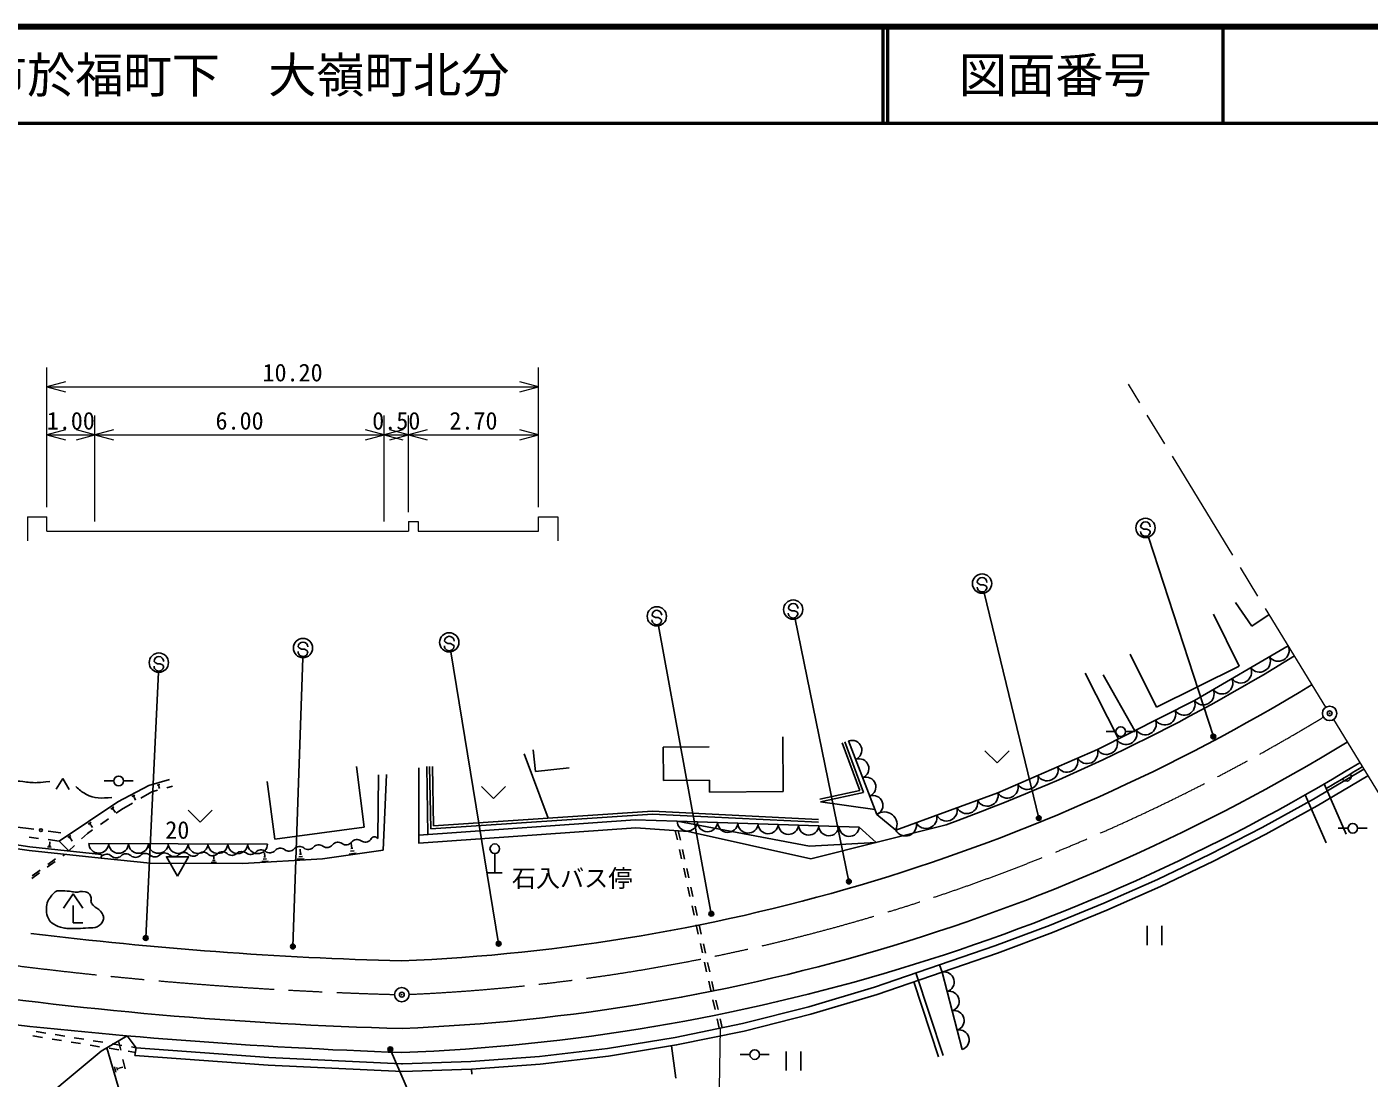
# Model space of a CAD drawing. Units: millimetres, scale not verified, with parts at other scales. Extents: x 40000 to 680000, y 20000 to 380000.
# Drawn here: x 419995 to 559181, y 270949 to 380000 of the extents above; entities that cross this region are included whole.
import ezdxf
from ezdxf.enums import TextEntityAlignment as Align

# ---------------------------------------------------------------- set-up
doc = ezdxf.new("R2010")
doc.units = ezdxf.units.MM
doc.header["$LTSCALE"] = 1000
doc.header["$PDMODE"] = 32
doc.header["$PDSIZE"] = 500
doc.linetypes.add('CHAIN', pattern=[18.5, 12, -1.5, 3.5, -1.5])
for name, color, linetype, lineweight in [('S-BGD', 7, 'Continuous', 25), ('S-BMK', 2, 'CHAIN', 13), ('S-BMK-SRVR', 3, 'Continuous', 25), ('S-STR-HTXT', 7, 'Continuous', 13), ('S-STR-STRC', 7, 'Continuous', 25), ('S-TTL', 2, 'Continuous', 140), ('S-TTL-LINE', 7, 'Continuous', 50)]:
    doc.layers.add(name, color=color, linetype=linetype, lineweight=lineweight)
doc.layers.add('S-OTRS', color=6, linetype='Continuous')
doc.layers.add('S-TTL-TXT', color=7, linetype='Continuous')
doc.styles.add('ＭＳ ゴシック', font='')
doc.styles.get('ＭＳ ゴシック').set_extended_font_data('MS Gothic')

msp = doc.modelspace()

# ---------------------------------------------------------------- linework, layer by layer
at = {"layer": 'S-BGD'}
for p, q in [((547005, 317823), (545329, 320304)), ((545701, 313675), (543032, 319066)), ((548813, 319045), (547005, 317823)), ((537120, 309426), (534397, 314926)), ((537120, 309426), (545701, 313675)), ((533181, 306137), (529733, 312941)), ((534873, 306992), (531586, 312776)), ((498423, 300688), (498370, 306359)), ((531923, 306893), (532923, 306893)), ((533923, 306893), (534923, 306893)), ((472731, 302766), (472495, 305016)), ((490750, 305325), (485976, 305281)), ((486008, 301808), (485976, 305281)), ((506361, 300801), (504541, 305730)), ((506762, 300581), (504822, 305834)), ((519347, 304896), (520597, 303646)), ((521847, 304896), (520597, 303646)), ((474059, 297915), (471555, 304592)), ((454986, 296967), (454161, 303269)), ((456475, 302421), (456381, 295804)), ((461467, 303264), (461566, 296229)), ((461743, 303280), (461880, 296794)), ((462043, 303286), (462174, 297115)), ((472731, 302766), (476216, 303131)), ((423052, 300925), (423744, 302026)), ((423744, 302026), (424380, 300892)), ((428015, 301777), (429015, 301777)), ((430015, 301777), (431015, 301777)), ((432939, 300653), (431801, 299989)), ((433531, 300816), (432939, 300653)), ((433505, 301346), (433771, 301422)), ((433599, 301270), (433732, 301308)), ((433659, 301184), (433726, 301203)), ((433693, 301194), (433747, 301004)), ((435088, 301243), (434496, 301081)), ((445699, 295751), (444916, 301731)), ((467136, 301194), (468386, 299944)), ((469636, 301194), (468386, 299944)), ((490782, 301852), (486008, 301808)), ((490794, 300617), (490782, 301852)), ((490794, 300617), (498423, 300688)), ((502227, 299898), (506361, 300801)), ((556799, 296261), (554530, 301471)), ((430937, 299485), (429799, 298820)), ((430895, 300148), (431198, 300309)), ((431029, 300080), (431180, 300161)), ((431124, 299992), (431200, 300032)), ((431162, 300012), (431277, 299796)), ((502291, 299604), (506762, 300581)), ((507932, 298814), (502291, 299604)), ((554709, 295350), (552541, 300327)), ((428447, 297857), (427633, 297276)), ((428697, 298865), (429025, 299083)), ((428857, 298803), (429021, 298911)), ((428976, 298713), (429058, 298767)), ((429017, 298740), (429172, 298506)), ((429799, 298820), (429261, 298437)), ((436719, 298758), (437969, 297508)), ((439219, 298758), (437969, 297508)), ((461880, 296794), (484882, 298343)), ((462174, 297115), (484880, 298644)), ((484880, 298644), (502082, 297789)), ((484882, 298343), (502067, 297490)), ((418733, 297029), (420716, 296773)), ((422204, 296581), (423520, 296411)), ((426818, 296696), (426280, 296313)), ((426338, 297296), (426665, 297514)), ((426498, 297234), (426661, 297343)), ((426616, 297144), (426698, 297198)), ((426657, 297171), (426813, 296937)), ((445699, 295751), (454986, 296967)), ((460657, 296165), (483078, 297755)), ((483078, 297755), (487429, 297611)), ((487236, 296632), (487452, 295656)), ((487429, 297611), (506305, 296984)), ((487548, 296611), (487764, 295634)), ((501290, 293687), (488555, 296540)), ((501290, 293687), (515334, 297239)), ((555983, 296869), (556983, 296869)), ((557983, 296869), (558983, 296869)), ((411995, 295749), (420239, 294552)), ((412057, 296144), (420288, 294949)), ((420225, 295954), (421216, 295824)), ((422208, 295693), (423341, 295544)), ((422443, 295058), (422257, 295078)), ((422411, 295196), (422318, 295206)), ((422364, 295201), (422392, 295467)), ((423341, 295544), (424343, 294523)), ((424237, 295899), (424564, 296117)), ((424944, 295079), (424343, 294523)), ((424396, 295836), (424560, 295945)), ((424515, 295747), (424597, 295801)), ((424556, 295774), (424711, 295540)), ((426280, 296313), (425679, 295757)), ((426420, 295291), (444957, 295236)), ((453701, 294783), (453624, 295316)), ((420239, 294552), (427712, 293767)), ((420288, 294949), (427753, 294165)), ((422523, 294915), (422150, 294955)), ((422172, 293118), (422981, 293707)), ((423730, 294005), (423945, 294163)), ((427712, 293767), (427753, 294165)), ((439464, 293732), (439324, 293733)), ((439394, 293733), (439396, 294131)), ((444833, 293694), (444512, 293676)), ((444740, 293919), (444579, 293910)), ((444660, 293914), (444633, 294373)), ((448759, 293693), (448040, 293651)), ((448564, 293939), (448205, 293918)), ((448460, 294190), (448280, 294180)), ((448370, 294185), (448340, 294698)), ((454150, 294304), (453404, 294197)), ((453925, 294543), (453552, 294490)), ((453794, 294796), (453607, 294770)), ((468520, 294244), (468520, 292244)), ((487669, 294680), (487886, 293704)), ((487981, 294658), (488198, 293682)), ((420556, 291940), (421364, 292529)), ((422114, 292826), (422922, 293416)), ((439671, 293334), (439114, 293336)), ((439532, 293533), (439254, 293534)), ((445007, 293474), (444365, 293437)), ((488102, 292727), (488319, 291751)), ((488414, 292706), (488631, 291729)), ((420499, 291647), (421307, 292236)), ((467770, 292244), (469270, 292244)), ((423806, 288572), (424806, 290072)), ((425806, 288572), (424806, 290072)), ((488535, 290775), (488752, 289799)), ((488848, 290753), (489064, 289777)), ((424806, 287072), (424806, 288872)), ((488969, 288823), (489185, 287846)), ((489281, 288801), (489498, 287824)), ((425806, 287072), (424806, 287072)), ((489402, 286870), (489619, 285894)), ((489714, 286848), (489931, 285872)), ((536170, 286740), (536170, 284740)), ((537670, 286740), (537670, 284740)), ((489835, 284918), (490052, 283941)), ((490148, 284896), (490364, 283919)), ((490269, 282965), (490485, 281989)), ((490581, 282943), (490798, 281967)), ((514897, 281946), (514629, 282700)), ((515013, 273317), (512191, 281858)), ((516963, 273928), (514897, 281946)), ((490702, 281013), (490919, 280036)), ((491014, 280991), (491231, 280015)), ((514538, 273160), (511969, 280936)), ((491135, 279060), (491352, 278084)), ((491448, 279038), (491664, 278062)), ((491569, 277108), (491785, 276131)), ((491881, 277086), (492082, 276178)), ((420962, 275783), (421949, 275623)), ((420633, 275328), (421621, 275169)), ((422608, 275009), (423595, 274850)), ((422936, 275464), (423923, 275304)), ((424582, 274690), (425570, 274531)), ((424910, 275145), (425897, 274985)), ((426557, 274371), (427544, 274212)), ((426885, 274826), (427872, 274666)), ((428859, 274506), (429846, 274347)), ((429510, 274827), (429730, 273870)), ((431329, 274107), (430388, 275347)), ((486849, 274305), (487290, 270952)), ((428531, 274053), (429518, 273893)), ((429953, 272896), (430176, 271921)), ((430506, 273734), (431249, 273614)), ((430833, 274187), (431329, 274107)), ((431329, 274107), (431200, 273316)), ((493972, 273397), (494972, 273397)), ((495972, 273397), (496972, 273397)), ((498741, 273727), (498741, 271727)), ((500241, 273727), (500241, 271727)), ((429236, 271581), (429075, 272126)), ((429391, 271775), (429310, 272048)), ((429565, 271901), (429525, 272037)), ((429545, 271969), (429934, 272085)), ((466090, 271875), (466137, 271360))]:
    msp.add_line(p, q, dxfattribs=at)
for points in [[(510099, 296690), (520677, 300558), (531009, 305039), (541061, 310119), (550798, 315780)], [(510099, 296690), (508127, 298303), (505207, 305929)], [(427712, 293767), (432769, 293261), (442402, 293223), (450649, 293702), (456932, 294600), (457272, 302461)], [(559034, 302297), (553799, 299202), (548466, 296255), (543050, 293464), (537554, 290833), (531982, 288361), (526339, 286053), (520638, 283913), (514897, 281946), (514890, 281944), (508150, 279617), (501301, 277577), (494370, 275833), (487370, 274389), (480315, 273246), (473217, 272408), (466090, 271875), (458964, 271649), (445003, 272311), (431200, 273316)], [(431329, 274107), (445081, 273108), (458853, 272452), (458939, 272449), (466048, 272674), (473141, 273204), (480204, 274039), (487225, 275176), (494191, 276613), (501089, 278349), (507905, 280379), (514629, 282700), (520368, 284666), (526047, 286798), (531668, 289097), (537219, 291559), (542694, 294181), (548090, 296960), (553402, 299896), (558627, 302985)], [(460657, 303140), (460657, 295324), (483137, 296918), (488555, 296540)], [(423341, 295544), (429441, 299600), (432644, 301307), (434772, 301918)], [(487429, 297611), (501141, 295017), (508077, 295404), (506305, 296984)], [(430388, 275347), (427713, 273762), (419375, 266783), (417992, 263322), (417256, 255551), (418048, 251402), (419822, 249260)], [(428281, 274099), (429647, 269495), (432832, 264296)]]:
    msp.add_lwpolyline(points, dxfattribs=at)
msp.add_lwpolyline([(435615, 291917), (436769, 293917), (434460, 293917)], close=True, dxfattribs=at)
for centre, radius in [((533423, 306893), 500), ((429515, 301777), 500), ((421460, 296677), 150), ((557483, 296869), 500), ((468520, 294744), 500), ((495472, 273397), 500)]:
    msp.add_circle(centre, radius, dxfattribs=at)
for centre, radius, start, end in [((449496, 478816), 193145, 289.9301, 301.85458), ((547809, 314198), 1134, 216.96978, 23.37701), ((549757, 315330), 1134, 216.96978, 23.37701), ((545862, 313066), 1134, 216.96978, 23.37701), ((543915, 311933), 1134, 216.96978, 23.37701), ((450795, 479446), 196500, 272.34935, 301.42818), ((541967, 310801), 1134, 216.96978, 23.37701), ((537985, 308715), 1134, 213.60741, 20.01463), ((539996, 309731), 1134, 213.60741, 20.01463), ((535975, 307699), 1134, 213.60741, 20.01463), ((533964, 306683), 1134, 213.60741, 20.01463), ((450795, 479446), 203500, 272.28279, 301.42818), ((505552, 304968), 1021, 292.13397, 109.77759), ((529923, 304714), 1134, 210.24504, 16.65226), ((531954, 305667), 1134, 213.60741, 20.01463), ((450795, 479446), 206000, 272.25287, 301.42818), ((506282, 303061), 1021, 292.13397, 109.77759), ((527856, 303818), 1134, 210.24504, 16.65226), ((507013, 301155), 1021, 292.13397, 109.77759), ((523723, 302025), 1134, 210.24504, 16.65226), ((525790, 302922), 1134, 210.24504, 16.65226), ((450795, 479446), 206500, 300.21984, 301.42818), ((556826, 302260), 500, 212.12406, 29.66967), ((521657, 301129), 1134, 210.24504, 16.65226), ((507743, 299248), 1021, 292.13397, 109.77759), ((517458, 299523), 1134, 206.88266, 13.28989), ((519573, 300297), 1134, 206.88266, 13.28989), ((508916, 297255), 1311, 334.45311, 126.98456), ((513227, 297976), 1134, 206.88266, 13.28989), ((515342, 298750), 1134, 206.88266, 13.28989), ((488480, 297626), 1050, 180.85008, 355.34951), ((490577, 297557), 1050, 180.85008, 355.34951), ((492674, 297487), 1050, 180.85008, 355.34951), ((494771, 297417), 1050, 180.85008, 355.34951), ((496869, 297348), 1050, 180.85008, 355.34951), ((498966, 297278), 1050, 180.85008, 355.34951), ((501063, 297209), 1050, 180.85008, 355.34951), ((503160, 297139), 1050, 180.85008, 355.34951), ((505258, 297070), 1050, 180.85008, 355.34951), ((511111, 297202), 1134, 206.88266, 13.28989), ((427450, 295319), 1030, 181.51688, 358.14359), ((429509, 295312), 1030, 181.51688, 358.14359), ((431569, 295306), 1030, 181.51688, 358.14359), ((433629, 295300), 1030, 181.51688, 358.14359), ((435689, 295294), 1030, 181.51688, 358.14359), ((437748, 295288), 1030, 181.51688, 358.14359), ((439808, 295282), 1030, 181.51688, 358.14359), ((441868, 295276), 1030, 181.51688, 358.14359), ((443928, 295270), 1030, 181.51688, 358.14359), ((450257, 294432), 725, 52.30675, 138.56127), ((451122, 295595), 725, 234.39766, 321.60329), ((452259, 294695), 725, 54.39766, 141.60329), ((453103, 295874), 725, 234.39766, 321.60329), ((454239, 294973), 725, 54.39766, 141.60329), ((455083, 296152), 725, 234.39766, 321.60329), ((456044, 295559), 417, 36.02307, 159.97788), ((428264, 293405), 773, 49.10286, 133.46604), ((429259, 294526), 725, 227.68163, 314.88727), ((430282, 293498), 725, 47.68163, 134.88727), ((431258, 294571), 725, 227.68163, 314.88727), ((432281, 293543), 725, 47.68163, 134.88727), ((433258, 294615), 725, 227.68163, 314.88727), ((434281, 293588), 725, 47.68163, 134.88727), ((435259, 294659), 725, 227.5316, 314.73724), ((436279, 293629), 725, 47.5316, 134.73724), ((437258, 294699), 725, 227.5316, 314.73724), ((438279, 293669), 725, 47.5316, 134.73724), ((439258, 294738), 725, 227.5316, 314.73724), ((440278, 293708), 725, 47.5316, 134.73724), ((441257, 294778), 725, 227.5316, 314.73724), ((442278, 293748), 725, 50.46275, 134.73724), ((443192, 294873), 725, 231.35563, 318.56127), ((444279, 293913), 725, 51.35563, 138.56127), ((445185, 295046), 725, 231.35563, 318.56127), ((446272, 294086), 725, 51.35563, 138.56127), ((447177, 295219), 725, 231.35563, 318.56127), ((448264, 294259), 725, 51.35563, 138.56127), ((449170, 295392), 725, 231.35563, 318.56127), ((469433, 686569), 410597, 254.44797, 268.53023), ((469433, 686569), 403597, 263.02509, 268.49753), ((515121, 280935), 1036, 286.41861, 102.47626), ((515637, 278931), 1036, 286.41861, 102.47626), ((478279, 825070), 551805, 263.22722, 267.98668), ((516154, 276926), 1036, 286.41861, 102.47626), ((516670, 274921), 1036, 286.41861, 102.47626)]:
    msp.add_arc(centre, radius, start, end, dxfattribs=at)
for points, knots in [([(416952, 303683), (417145, 303180), (417228, 302947), (417558, 302585), (417865, 302248), (418082, 302074), (418504, 301903), (418894, 301746), (419147, 301766), (419564, 301714), (420146, 301642), (420474, 301587), (421060, 301601), (421572, 301612), (421767, 301638), (422366, 301733)], [0, 0, 0, 0, 1, 1, 1, 2, 2, 2, 3, 3, 3, 4, 4, 4, 5, 5, 5, 5]), ([(425091, 301203), (425461, 300804), (425675, 300660), (426114, 300408), (427038, 299876), (427674, 300014), (428820, 300048)], [0, 0, 0, 0, 1, 1, 1, 2, 2, 2, 2]), ([(424282, 286472), (425103, 286428), (425565, 286483), (426384, 286547), (426742, 286574), (426977, 286492), (427296, 286656), (427615, 286819), (427779, 287000), (427916, 287331), (427977, 287476), (427972, 287580), (427935, 287732), (427877, 287965), (427780, 288079), (427624, 288262), (427385, 288543), (427147, 288594), (426895, 288864), (426786, 288979), (426706, 289041), (426658, 289192), (426603, 289361), (426693, 289474), (426658, 289648), (426625, 289808), (426601, 289909), (426493, 290031), (426362, 290180), (426247, 290238), (426055, 290287), (425654, 290388), (425410, 290224), (424997, 290250), (424774, 290264), (424654, 290319), (424432, 290341), (424041, 290380), (423820, 290371), (423428, 290378), (423314, 290380), (423243, 290419), (423136, 290378), (422793, 290244), (422670, 290029), (422443, 289739), (422278, 289528), (422196, 289392), (422115, 289137), (422025, 288857), (422009, 288683), (422023, 288389), (422041, 288032), (422054, 287810), (422224, 287495), (422375, 287216), (422524, 287086), (422790, 286911), (423127, 286690), (423366, 286647), (423757, 286547), (423958, 286495), (424075, 286483), (424282, 286472)], [0, 0, 0, 0, 1, 1, 1, 2, 2, 2, 3, 3, 3, 4, 4, 4, 5, 5, 5, 6, 6, 6, 7, 7, 7, 8, 8, 8, 9, 9, 9, 10, 10, 10, 11, 11, 11, 12, 12, 12, 13, 13, 13, 14, 14, 14, 15, 15, 15, 16, 16, 16, 17, 17, 17, 18, 18, 18, 19, 19, 19, 20, 20, 20, 21, 21, 21, 21])]:
    msp.add_open_spline(points, degree=3, knots=knots, dxfattribs=at)
at = {"layer": 'S-BMK'}
for p, q in [((554690, 309428), (534224, 342919)), ((555472, 308148), (575938, 274656))]:
    msp.add_line(p, q, dxfattribs=at)
for centre, radius, start, end in [((450795, 479446), 200000, 272.53042, 301.21332), ((469433, 686569), 407097, 254.54536, 268.4085)]:
    msp.add_arc(centre, radius, start, end, dxfattribs=at)
at = {"layer": 'S-BMK-SRVR'}
for centre in [(555081, 308788), (458876, 279610)]:
    msp.add_circle(centre, 750, dxfattribs=at)
for p in [(555081, 308788), (555081, 308788), (458876, 279610)]:
    msp.add_point(p, dxfattribs=at)
at = {"layer": 'S-OTRS'}
msp.add_point((555081, 308788), dxfattribs=at)
at = {"layer": 'S-STR-HTXT'}
for p, q in [((422059, 330174), (422059, 344674)), ((473059, 330174), (473059, 344674)), ((423990, 343192), (422059, 342674)), ((422059, 342674), (473059, 342674)), ((422059, 342674), (423990, 342157)), ((473059, 342674), (471127, 343192)), ((471127, 342157), (473059, 342674)), ((427059, 328674), (427059, 339674)), ((457059, 328674), (457059, 339674)), ((459559, 329674), (459559, 339674)), ((423990, 338192), (422059, 337674)), ((422059, 337674), (427059, 337674)), ((422059, 337674), (423990, 337157)), ((427059, 337674), (425127, 338192)), ((425127, 337157), (427059, 337674)), ((428990, 338192), (427059, 337674)), ((427059, 337674), (457059, 337674)), ((427059, 337674), (428990, 337157)), ((457059, 337674), (455127, 338192)), ((455127, 337157), (457059, 337674)), ((458990, 338192), (457059, 337674)), ((457059, 337674), (459559, 337674)), ((457059, 337674), (458990, 337157)), ((459559, 337674), (457627, 338192)), ((457627, 337157), (459559, 337674)), ((461490, 338192), (459559, 337674)), ((459559, 337674), (473059, 337674)), ((459559, 337674), (461490, 337157)), ((473059, 337674), (471127, 338192)), ((471127, 337157), (473059, 337674)), ((420059, 329174), (422059, 329174)), ((420059, 329174), (420059, 326674)), ((422059, 327674), (422059, 329174)), ((459559, 328674), (459559, 327674)), ((459559, 328674), (460559, 328674)), ((460559, 328674), (460559, 327674)), ((473059, 327674), (473059, 329174)), ((473059, 329174), (475059, 329174)), ((475059, 329174), (475059, 326674)), ((422059, 327674), (427059, 327674)), ((427059, 327674), (457059, 327674)), ((457059, 327674), (459559, 327674)), ((460559, 327674), (473059, 327674)), ((491578, 256168), (491936, 276148))]:
    msp.add_line(p, q, dxfattribs=at)
at = {"layer": 'S-STR-STRC'}
for p, q in [((535586, 328037), (535487, 328155)), ((535831, 327898), (535586, 328037)), ((536132, 327896), (535831, 327898)), ((536377, 327784), (536132, 327896)), ((536483, 327648), (536377, 327784)), ((543025, 306381), (536295, 327076)), ((518644, 322264), (518544, 322382)), ((518889, 322125), (518644, 322264)), ((519189, 322122), (518889, 322125)), ((519434, 322011), (519189, 322122)), ((519540, 321874), (519434, 322011)), ((524922, 297926), (519278, 321281)), ((484921, 318865), (484821, 318983)), ((485166, 318725), (484921, 318865)), ((499058, 319566), (498958, 319684)), ((499302, 319427), (499058, 319566)), ((499603, 319425), (499302, 319427)), ((499848, 319313), (499603, 319425)), ((499954, 319176), (499848, 319313)), ((485467, 318723), (485166, 318725)), ((485712, 318611), (485467, 318723)), ((490970, 288002), (485501, 317870)), ((485818, 318475), (485712, 318611)), ((505234, 291347), (499658, 318576)), ((463392, 316167), (463293, 316285)), ((463637, 316028), (463392, 316167)), ((463938, 316025), (463637, 316028)), ((464183, 315913), (463938, 316025)), ((447584, 284611), (448596, 314563)), ((448231, 315573), (448131, 315691)), ((448475, 315434), (448231, 315573)), ((448776, 315432), (448475, 315434)), ((449021, 315320), (448776, 315432)), ((449127, 315184), (449021, 315320)), ((468913, 284903), (463954, 315169)), ((464289, 315777), (464183, 315913)), ((433285, 314063), (433185, 314181)), ((433530, 313923), (433285, 314063)), ((433830, 313921), (433530, 313923)), ((434075, 313809), (433830, 313921)), ((434181, 313673), (434075, 313809)), ((432322, 285491), (433636, 313053)), ((457685, 273941), (465350, 256134))]:
    msp.add_line(p, q, dxfattribs=at)
for centre, radius in [((535986, 328027), 1000), ((519043, 322253), 1000), ((499457, 319555), 1000), ((485320, 318854), 1000), ((448630, 315563), 1000), ((463792, 316156), 1000), ((433684, 314052), 1000), ((543025, 306381), 150), ((543025, 306381), 120), ((543025, 306381), 90), ((543025, 306381), 60), ((543025, 306381), 30), ((543025, 306381), 20), ((524922, 297926), 150), ((524922, 297926), 120), ((524922, 297926), 90), ((524922, 297926), 60), ((524922, 297926), 30), ((524922, 297926), 20), ((505234, 291347), 150), ((505234, 291347), 120), ((505234, 291347), 90), ((505234, 291347), 60), ((505234, 291347), 30), ((505234, 291347), 20), ((490970, 288002), 150), ((490970, 288002), 120), ((490970, 288002), 90), ((490970, 288002), 60), ((490970, 288002), 30), ((490970, 288002), 20), ((432322, 285491), 150), ((432322, 285491), 120), ((432322, 285491), 90), ((432322, 285491), 60), ((432322, 285491), 30), ((432322, 285491), 20), ((447584, 284611), 150), ((447584, 284611), 120), ((447584, 284611), 90), ((447584, 284611), 60), ((447584, 284611), 30), ((447584, 284611), 20), ((468913, 284903), 150), ((468913, 284903), 120), ((468913, 284903), 90), ((468913, 284903), 60), ((468913, 284903), 30), ((468913, 284903), 20), ((457685, 273941), 150), ((457685, 273941), 120), ((457685, 273941), 90), ((457685, 273941), 60), ((457685, 273941), 30), ((457685, 273941), 20)]:
    msp.add_circle(centre, radius, dxfattribs=at)
for centre, start, end in [((535987, 328152), 359.55488, 179.55488), ((535983, 327652), 179.55488, 359.55488), ((519040, 321878), 179.55488, 359.55488), ((519044, 322378), 359.55488, 179.55488), ((499458, 319680), 359.55488, 179.55488), ((485321, 318979), 359.55488, 179.55488), ((499454, 319180), 179.55488, 359.55488), ((485318, 318479), 179.55488, 359.55488), ((448631, 315688), 359.55488, 179.55488), ((463793, 316281), 359.55488, 179.55488), ((433685, 314177), 359.55488, 179.55488), ((448627, 315188), 179.55488, 359.55488), ((463789, 315781), 179.55488, 359.55488), ((433681, 313677), 179.55488, 359.55488)]:
    msp.add_arc(centre, 500, start, end, dxfattribs=at)
for p in [(543025, 306381), (524922, 297926), (505234, 291347), (490970, 288002), (432322, 285491), (447584, 284611), (468913, 284903), (457685, 273941)]:
    msp.add_point(p, dxfattribs=at)
at = {"layer": 'S-TTL'}
msp.add_line((680000, 380000), (40000, 380000), dxfattribs=at)
at = {"layer": 'S-TTL-LINE'}
for p, q in [((508747, 380000), (508747, 370000)), ((509247, 380000), (509247, 370000)), ((543997, 380000), (543997, 370000)), ((40000, 370000), (680000, 370000))]:
    msp.add_line(p, q, dxfattribs=at)

# ---------------------------------------------------------------- texts
at = {"layer": 'S-BGD', "style": 'ＭＳ ゴシック'}
msp.add_text('20', height=1833, dxfattribs=at).set_placement((435598, 297612), align=Align.TOP_CENTER)
msp.add_text('石入バス停', height=1833, dxfattribs=at).set_placement((470282, 290227), align=Align.BOTTOM_LEFT)
at = {"layer": 'S-STR-HTXT', "style": 'ＭＳ ゴシック'}
for s, p in [('10.20', (444434, 342674)), ('1.00', (422059, 337674)), ('6.00', (439559, 337674)), ('0.50', (455809, 337674)), ('2.70', (463809, 337674))]:
    msp.add_text(s, height=1833, dxfattribs=at).set_placement(p, align=Align.BOTTOM_LEFT)
at = {"layer": 'S-TTL-TXT', "style": 'ＭＳ ゴシック'}
msp.add_text('美祢市於福町下\u3000大嶺町北分', height=3666, dxfattribs=at).set_placement((405024, 375000), align=Align.MIDDLE_LEFT)
msp.add_text('図面番号', height=3666, dxfattribs=at).set_placement((526622, 375000), align=Align.MIDDLE_CENTER)

doc.saveas('drawing.dxf')
